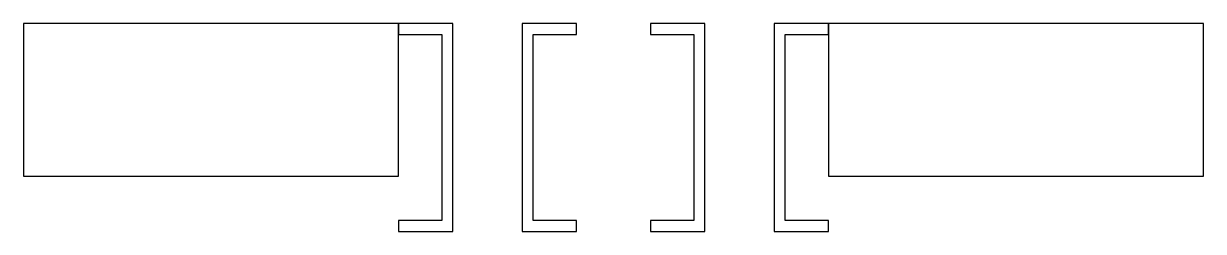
# Model space of a CAD drawing. Header units: metres. Extents: x -42.5 to 42.5, y -15 to 0.
import ezdxf

# ---------------------------------------------------------------- set-up
doc = ezdxf.new("R2010")
doc.units = ezdxf.units.M

msp = doc.modelspace()

# ---------------------------------------------------------------- linework, layer by layer
for p, q in [((6.58154, 0), (2.65996, 0)), ((2.65996, 0), (2.65996, -0.8)), ((6.58154, -15), (6.58154, 0)), ((11.5788, 0), (11.5788, -15)), ((15.4994, 0), (11.5788, 0)), ((15.4994, -0.8), (15.4994, 0)), ((15.4999, 0), (15.4999, -11)), ((42.5, 0), (15.4999, 0)), ((42.5, -11), (42.5, 0)), ((-15.4997, 0), (-42.5, 0)), ((-42.5, 0), (-42.5, -11)), ((-15.4997, -11), (-15.4997, 0)), ((-11.5778, 0), (-15.4994, 0)), ((-15.4994, 0), (-15.4994, -0.8)), ((-15.4994, -0.8), (-12.3797, -0.8)), ((-12.3797, -0.8), (-12.3797, -14.2)), ((-11.5778, -15), (-11.5778, 0)), ((-6.58056, 0), (-6.58056, -15)), ((-2.65996, 0), (-6.58056, 0)), ((-5.77969, -14.2), (-5.77969, -0.8)), ((-5.77969, -0.8), (-2.65996, -0.8)), ((-2.65996, -0.8), (-2.65996, 0)), ((2.65996, -0.8), (5.77969, -0.8)), ((5.77969, -0.8), (5.77969, -14.2)), ((12.3797, -14.2), (12.3797, -0.8)), ((12.3797, -0.8), (15.4994, -0.8)), ((-42.5, -11), (-15.4997, -11)), ((15.4999, -11), (42.5, -11)), ((-12.3797, -14.2), (-15.4994, -14.2)), ((-15.4994, -14.2), (-15.4994, -15)), ((-2.65996, -14.2), (-5.77969, -14.2)), ((-2.65996, -15), (-2.65996, -14.2)), ((5.77969, -14.2), (2.65996, -14.2)), ((2.65996, -14.2), (2.65996, -15)), ((15.4994, -14.2), (12.3797, -14.2)), ((15.4994, -15), (15.4994, -14.2)), ((-15.4994, -15), (-11.5778, -15)), ((-6.58056, -15), (-2.65996, -15)), ((2.65996, -15), (6.58154, -15)), ((11.5788, -15), (15.4994, -15))]:
    msp.add_line(p, q)

doc.saveas('drawing.dxf')
